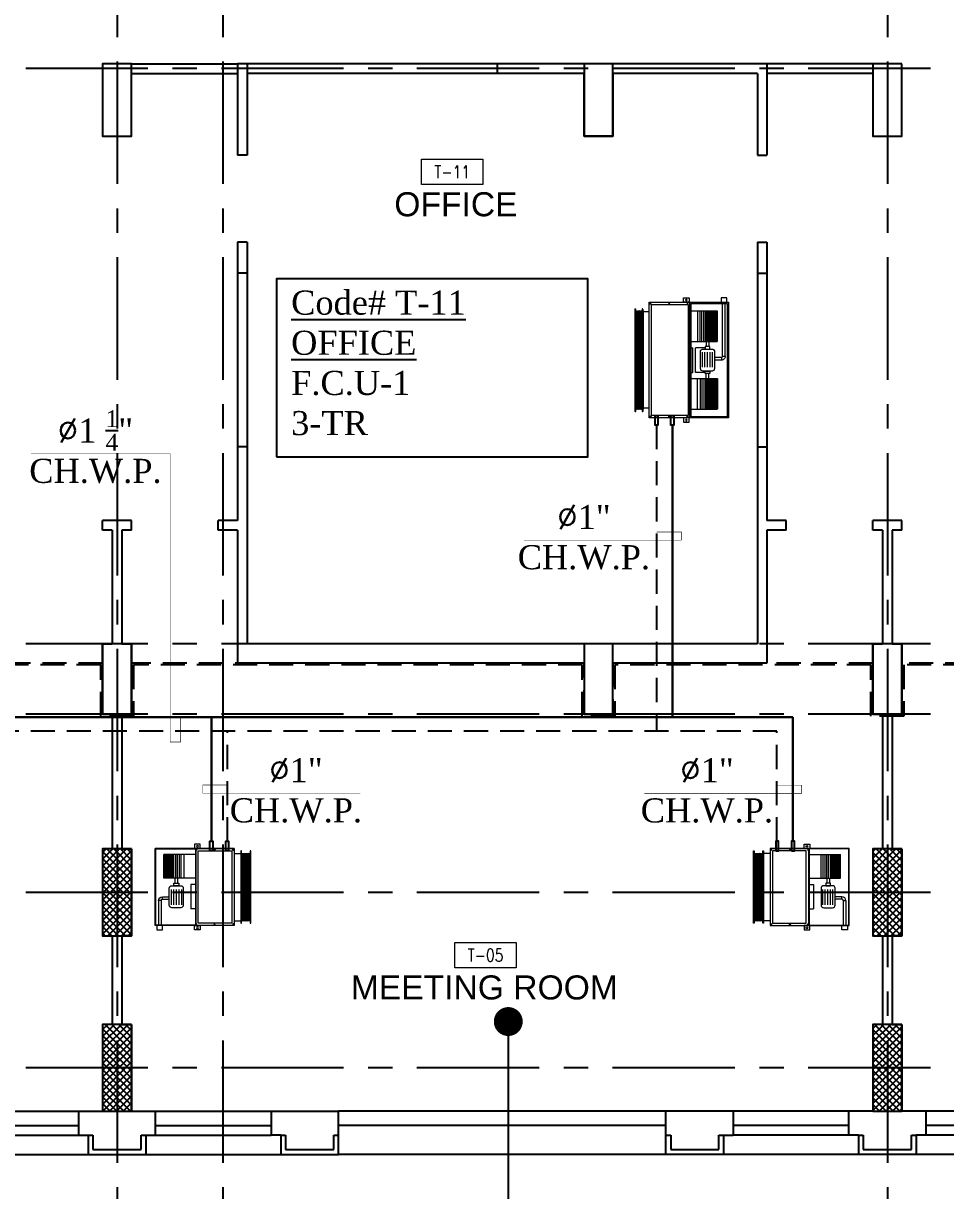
# Model space of a CAD drawing. Extents: x -659 to -592, y -249 to 29.
# Drawn here: x -635.34 to -625.76, y -121.66 to -109.54 of the extents above; entities that cross this region are included whole.
import ezdxf
from ezdxf.enums import TextEntityAlignment as Align

# ---------------------------------------------------------------- set-up
doc = ezdxf.new("R2010")
doc.units = 0
doc.header["$MEASUREMENT"] = 0
for name, pattern in [('CENTERX2', [101.6, 63.5, -12.7, 12.7, -12.7]), ('DASHDOT', [1, 0.5, -0.25, 0, -0.25]), ('HIDDEN', [0.375, 0.25, -0.125]), ('HIDDEN-Z', [3, 2, -1])]:
    doc.linetypes.add(name, pattern=pattern)
for name, color, linetype in [('01_AC-EQUIP', 206, 'Continuous'), ('16-AC-CH.WT PIPING (R)', 3, 'HIDDEN'), ('AXIS', 1, 'CENTERX2'), ('CH.W.PIPING TEXT', 4, 'Continuous'), ('COL', 2, 'Continuous'), ('COLHATCH', 5, 'Continuous'), ('column', 6, 'Continuous'), ('elev', 2, 'Continuous'), ('ELEV1', 7, 'Continuous'), ('FASEL', 253, 'Continuous'), ('M-CH-WP-R', 40, 'HIDDEN-Z'), ('M-CH-WP-S', 142, 'Continuous'), ('M-EQBMNT', 21, 'Continuous'), ('METAL-EDGE', 253, 'Continuous'), ('WALL', 4, 'Continuous'), ('WIN', 5, 'Continuous'), ('ZONE TEXT', 73, 'Continuous')]:
    doc.layers.add(name, color=color, linetype=linetype)
doc.layers.add('A-SYMB-RMNU', color=4, linetype='Continuous', lineweight=9)
doc.layers.add('A.C.CHILLED WATER PIPING(S)', color=3, linetype='Continuous', lineweight=30)
doc.styles.add('AC', font='romans.shx', dxfattribs={"height": 0.2})
doc.styles.add('ARABY', font='sosa.shx')
doc.styles.add('ROMANS-TITLE', font='ROMANS.shx', dxfattribs={"width": 0.8})
doc.dimstyles.new('IHAB', dxfattribs={"dimscale": 0, "dimtxt": 0.15, "dimasz": 0.09, "dimexe": 0.18, "dimexo": 0.0625, "dimgap": 0, "dimtad": 0, "dimtih": 1, "dimtoh": 1, "dimzin": 0, "dimdsep": 46, "dimtxsty": 'ARABY', "dimcen": 0.03, "dimse1": 1, "dimse2": 1, "dimclrd": 36, "dimclrt": 42, "dimadec": 0, "dimazin": 0, "dimtfac": 1, "dimtmove": 1, "dimatfit": 3, "dimldrblk": 'ORIGIN', "dimfxl": 1, "dimtolj": 1, "dimtzin": 0, "dimarcsym": 0})

# ---------------------------------------------------------------- blocks, each defined once
blk = doc.blocks.new('A$C7E27466D')
at = {"layer": '01_AC-EQUIP', "color": 2, "lineweight": 20}
for p, q in [((-75.3, 98.1), (-73.7, 98.7)), ((-75.3, 98.1), (-73.7, 97.6)), ((-75.3, 97.1), (-73.7, 97.6)), ((-75.3, 97.1), (-73.7, 96.6)), ((-6.3, 97.6), (-73.7, 97.6)), ((-4.7, 98.1), (-6.3, 98.7)), ((-4.7, 98.1), (-6.3, 97.6)), ((-4.7, 97.1), (-6.3, 97.6)), ((-4.7, 97.1), (-6.3, 96.6)), ((-75.3, 96.1), (-73.7, 96.6)), ((-75.3, 96.1), (-73.7, 95.6)), ((-75.3, 95.1), (-73.7, 95.6)), ((-75.3, 95.1), (-73.7, 94.6)), ((-75.3, 94.1), (-73.7, 94.6)), ((-75.3, 94.1), (-73.7, 93.6)), ((-75.3, 93.1), (-73.7, 93.6)), ((-75.3, 93.1), (-73.7, 92.5)), ((-75.3, 92), (-73.7, 92.5)), ((-75.3, 92), (-73.7, 91.5)), ((-75.3, 91), (-73.7, 91.5)), ((-75.3, 91), (-73.7, 90.5)), ((-75.3, 90), (-73.7, 90.5)), ((-75.3, 90), (-73.7, 89.5)), ((-6.3, 96.6), (-73.7, 96.6)), ((-6.3, 95.6), (-73.7, 95.6)), ((-6.3, 94.6), (-73.7, 94.6)), ((-6.3, 93.6), (-73.7, 93.6)), ((-6.3, 92.5), (-73.7, 92.5)), ((-6.3, 91.5), (-73.7, 91.5)), ((-6.3, 90.5), (-73.7, 90.5)), ((-4.7, 96.1), (-6.3, 96.6)), ((-4.7, 96.1), (-6.3, 95.6)), ((-4.7, 95.1), (-6.3, 95.6)), ((-4.7, 95.1), (-6.3, 94.6)), ((-4.7, 94.1), (-6.3, 94.6)), ((-4.7, 94.1), (-6.3, 93.6)), ((-4.7, 93.1), (-6.3, 93.6)), ((-4.7, 93.1), (-6.3, 92.5)), ((-4.7, 92), (-6.3, 92.5)), ((-4.7, 92), (-6.3, 91.5)), ((-4.7, 91), (-6.3, 91.5)), ((-4.7, 91), (-6.3, 90.5)), ((-4.7, 90), (-6.3, 90.5)), ((-4.7, 90), (-6.3, 89.5))]:
    blk.add_line(p, q, dxfattribs=at)
at = {"layer": '01_AC-EQUIP', "color": 1, "lineweight": 20}
for p, q in [((-75, 82), (-75, 89)), ((-5, 82), (-5, 89)), ((-77.8, 81), (-79.9, 81)), ((-78.9, 80.3), (-78.9, 81.7)), ((-2.2, 81), (-0.1, 81)), ((-1.1, 80.3), (-1.1, 81.7)), ((0, 82), (0, 0)), ((-77.8, 61.5), (-79.9, 61.5)), ((-78.9, 60.8), (-78.9, 62.2)), ((-2.2, 61.5), (-0.1, 61.5)), ((-1.1, 60.8), (-1.1, 62.2)), ((-77.8, 42.5), (-79.9, 42.5)), ((-78.9, 41.8), (-78.9, 43.2)), ((-62.7, 42), (-62.7, 37)), ((-37.3, 37), (-62.7, 37)), ((-37.3, 42), (-37.3, 37)), ((-30.6, 42), (-30.6, 9)), ((-6.2, 42), (-6.2, 9)), ((-2.2, 42.5), (-0.1, 42.5)), ((-1.1, 41.8), (-1.1, 43.2)), ((-58.3, 27.4), (-42.7, 27.4)), ((-58.3, 24.8), (-42.7, 24.8)), ((-6.2, 29.5), (-30.6, 29.5)), ((-30.6, 27), (-6.2, 27)), ((-30.6, 25), (-6.2, 25)), ((-58.3, 22.1), (-42.7, 22.1)), ((-58.3, 19.4), (-42.7, 19.4)), ((-58.3, 16.8), (-42.7, 16.8)), ((-52.7, 7.4), (-52.7, 14.5)), ((-50, 7.4), (-50, 14.5)), ((-30.6, 23.1), (-36, 23.1)), ((-30.6, 20.4), (-36, 20.4)), ((-30.6, 23), (-6.2, 23)), ((-30.6, 21.4), (-6.2, 21.4)), ((-30.6, 19.4), (-6.2, 19.4)), ((-30.6, 18.4), (-6.2, 18.4)), ((-30.6, 17.5), (-6.2, 17.5)), ((-30.6, 16.8), (-6.2, 16.8)), ((-30.6, 15.8), (-6.2, 15.8)), ((-30.6, 14.8), (-6.2, 14.8)), ((-30.6, 13.8), (-6.2, 13.8)), ((-30.6, 12.9), (-6.2, 12.9)), ((-30.6, 12.2), (-6.2, 12.2)), ((-54, 6.1), (-79.6, 6.1)), ((-54, 3.5), (-79.6, 3.5)), ((-54, 6.1), (-54, 3.5)), ((-52.7, 7.4), (-50, 7.4)), ((-30.6, 11.5), (-6.2, 11.5)), ((-30.6, 11), (-6.2, 11)), ((-30.6, 10.6), (-6.2, 10.6)), ((-30.6, 10.3), (-6.2, 10.3)), ((-30.6, 9.9), (-6.2, 9.9)), ((-30.6, 9.6), (-6.2, 9.6)), ((-30.6, 9.4), (-6.2, 9.4)), ((-30.6, 9.2), (-6.2, 9.2)), ((-30.6, 9), (-6.2, 9)), ((-30.6, 9), (-6.2, 9))]:
    blk.add_line(p, q, dxfattribs=at)
at = {"layer": '01_AC-EQUIP', "color": 1, "linetype": 'DASHDOT', "lineweight": 20}
blk.add_line((-30.6, 16.8), (-6.2, 16.8), dxfattribs=at)
at = {"layer": '01_AC-EQUIP', "color": 2, "lineweight": 20}
for points in [[(-77.5, 98.7), (-77.5, 99.2), (-2.5, 99.2), (-2.5, 98.7)], [(-77.5, 89), (-77.5, 89.5), (-2.5, 89.5), (-2.5, 89)]]:
    blk.add_lwpolyline(points, close=True, dxfattribs=at)
at = {"layer": '01_AC-EQUIP', "color": 1, "lineweight": 20}
for points in [[(-80, 42), (0, 42), (0, 82), (-80, 82)], [(-77.5, 44.5), (-2.5, 44.5), (-2.5, 79.5), (-77.5, 79.5)], [(-84.4, 40.7), (-80, 40.7), (-80, 46.7), (-84.4, 46.7)], [(-80, 42), (-80, 0), (0, 0), (0, 42)], [(-79.6, 41.6), (-79.6, 0.4), (-0.4, 0.4), (-0.4, 41.6)], [(4.4, 40.7), (0, 40.7), (0, 46.7), (4.4, 46.7)], [(-38.6, 19.3), (-36, 19.3), (-36, 24.3), (-38.6, 24.3)], [(-84.4, 7.6), (-80, 7.6), (-80, 1.6), (-84.4, 1.6)]]:
    blk.add_lwpolyline(points, close=True, dxfattribs=at)
blk.add_lwpolyline([(-58.8, 14.5), (-41.2, 14.5, 0.414214), (-38.6, 17.1), (-38.6, 26.4, 0.414214), (-41.2, 29.1), (-58.8, 29.1, 0.414214), (-61.4, 26.4), (-61.4, 17.1, 0.414214)], format="xyb", close=True, dxfattribs=at)
for centre in [(-82.3, 43.8), (2.3, 43.8)]:
    blk.add_circle(centre, 0.932, dxfattribs=at)
for radius in [1.33, 3.99]:
    blk.add_arc((-54, 7.4), radius, 270.0006, 0.0006, dxfattribs=at)
for centre, major_axis, start_param, end_param in [((-78.9, 81), (-0.827, 0), -1.570796, 4.712389), ((-78.9, 81), (-0.47, 0), 3.141593, 9.424778), ((-78.9, 61.5), (-0.827, 0), -1.570796, 4.712389), ((-78.9, 61.5), (-0.47, 0), 3.141593, 9.424778), ((-78.9, 42.5), (-0.827, 0), -1.570796, 4.712389), ((-78.9, 42.5), (-0.47, 0), 3.141593, 9.424778)]:
    blk.add_ellipse(centre, major_axis=major_axis, ratio=0.646018, start_param=start_param, end_param=end_param, dxfattribs=at)
at = {"layer": '01_AC-EQUIP', "color": 1, "lineweight": 20, "extrusion": (0, 0, -1)}
for centre, major_axis, start_param, end_param in [((-1.1, 81), (0.827, 0), -1.570796, 4.712389), ((-1.1, 81), (0.47, 0), 3.141593, 9.424778), ((-1.1, 61.5), (0.827, 0), -1.570796, 4.712389), ((-1.1, 61.5), (0.47, 0), 3.141593, 9.424778), ((-1.1, 42.5), (0.827, 0), -1.570796, 4.712389), ((-1.1, 42.5), (0.47, 0), 3.141593, 9.424778)]:
    blk.add_ellipse(centre, major_axis=major_axis, ratio=0.646018, start_param=start_param, end_param=end_param, dxfattribs=at)
at = {"layer": 'M-CH-WP-R', "color": 6, "linetype": 'ByBlock', "ltscale": 1.5}
blk.add_lwpolyline([(-2.5, 76.2), (-2.5, 73.2), (7.5, 73.2), (7.5, 76.2)], close=True, dxfattribs=at)
at = {"layer": 'M-CH-WP-S', "color": 5, "linetype": 'ByBlock', "ltscale": 1.5}
blk.add_lwpolyline([(-2.5, 59.7), (-2.5, 56.7), (7.5, 56.7), (7.5, 59.7)], close=True, dxfattribs=at)
blk = doc.blocks.new('A$C069E27EC')
at = {"layer": '01_AC-EQUIP', "color": 2, "linetype": 'Continuous'}
for p, q in [((0, 0), (0, -130)), ((1, 0.3), (0.5, -1.3)), ((1, 0.3), (1.5, -1.3)), ((2, 0.3), (1.5, -1.3)), ((2, 0.3), (2.5, -1.3)), ((3, 0.3), (2.5, -1.3)), ((3, 0.3), (3.6, -1.3)), ((4.1, 0.3), (3.6, -1.3)), ((4.1, 0.3), (4.6, -1.3)), ((5.1, 0.3), (4.6, -1.3)), ((5.1, 0.3), (5.6, -1.3)), ((6.1, 0.3), (5.6, -1.3)), ((6.1, 0.3), (6.6, -1.3)), ((7.1, 0.3), (6.6, -1.3)), ((7.1, 0.3), (7.6, -1.3)), ((8.1, 0.3), (7.6, -1.3)), ((8.1, 0.3), (8.6, -1.3)), ((9.2, 0.3), (8.6, -1.3)), ((9.2, 0.3), (9.7, -1.3)), ((1.5, -128.7), (1.5, -1.3)), ((2.5, -128.7), (2.5, -1.3)), ((3.6, -128.7), (3.6, -1.3)), ((4.6, -128.7), (4.6, -1.3)), ((5.6, -128.7), (5.6, -1.3)), ((6.6, -128.7), (6.6, -1.3)), ((7.6, -128.7), (7.6, -1.3)), ((8.6, -128.7), (8.6, -1.3)), ((1, -130.3), (0.5, -128.7)), ((1, -130.3), (1.5, -128.7)), ((2, -130.3), (1.5, -128.7)), ((2, -130.3), (2.5, -128.7)), ((3, -130.3), (2.5, -128.7)), ((3, -130.3), (3.6, -128.7)), ((4.1, -130.3), (3.6, -128.7)), ((4.1, -130.3), (4.6, -128.7)), ((5.1, -130.3), (4.6, -128.7)), ((5.1, -130.3), (5.6, -128.7)), ((6.1, -130.3), (5.6, -128.7)), ((6.1, -130.3), (6.6, -128.7)), ((7.1, -130.3), (6.6, -128.7)), ((7.1, -130.3), (7.6, -128.7)), ((8.1, -130.3), (7.6, -128.7)), ((8.1, -130.3), (8.6, -128.7)), ((9.2, -130.3), (8.6, -128.7)), ((9.2, -130.3), (9.7, -128.7))]:
    blk.add_line(p, q, dxfattribs=at)
for points in [[(0, 2.5), (0.5, 2.5), (0.5, -132.5), (0, -132.5)], [(9.7, 2.5), (10.2, 2.5), (10.2, -132.5), (9.7, -132.5)]]:
    blk.add_lwpolyline(points, close=True, dxfattribs=at)
blk = doc.blocks.new('A$C7CD32F90')
at = {"layer": '01_AC-EQUIP', "color": 1, "lineweight": 20}
for p, q in [((0.089, -0.4), (0.089, -0.116)), ((0.408, -0.116), (0.089, -0.116)), ((0.408, -0.117), (0.089, -0.117)), ((0.408, -0.119), (0.089, -0.119)), ((0.408, -0.4), (0.408, -0.116)), ((0.599, -0.074), (0.599, -0.145)), ((0.626, -0.074), (0.599, -0.074)), ((0.626, -0.074), (0.626, -0.145)), ((0.639, -0.035), (1.2, -0.035)), ((0.639, -0.061), (0.639, -0.035)), ((0.639, -0.061), (1.2, -0.061)), ((0.791, -0.4), (0.791, -0.116)), ((0.791, -0.116), (1.11, -0.116)), ((0.791, -0.117), (1.11, -0.117)), ((0.791, -0.119), (1.11, -0.119)), ((1.11, -0.4), (1.11, -0.116)), ((0.408, -0.122), (0.089, -0.122)), ((0.408, -0.125), (0.089, -0.125)), ((0.408, -0.128), (0.089, -0.128)), ((0.408, -0.132), (0.089, -0.132)), ((0.408, -0.136), (0.089, -0.136)), ((0.408, -0.141), (0.089, -0.141)), ((0.408, -0.148), (0.089, -0.148)), ((0.408, -0.155), (0.089, -0.155)), ((0.408, -0.164), (0.089, -0.164)), ((0.408, -0.173), (0.089, -0.173)), ((0.408, -0.183), (0.089, -0.183)), ((0.408, -0.193), (0.089, -0.193)), ((0.408, -0.201), (0.089, -0.201)), ((0.408, -0.209), (0.089, -0.209)), ((0.408, -0.219), (0.089, -0.219)), ((0.408, -0.229), (0.089, -0.229)), ((0.408, -0.239), (0.089, -0.239)), ((0.408, -0.204), (0.46, -0.204)), ((0.408, -0.231), (0.46, -0.231)), ((0.683, -0.168), (0.526, -0.168)), ((0.683, -0.194), (0.526, -0.194)), ((0.683, -0.221), (0.526, -0.221)), ((0.791, -0.204), (0.739, -0.204)), ((0.791, -0.231), (0.739, -0.231)), ((0.791, -0.122), (1.11, -0.122)), ((0.791, -0.125), (1.11, -0.125)), ((0.791, -0.128), (1.11, -0.128)), ((0.791, -0.132), (1.11, -0.132)), ((0.791, -0.136), (1.11, -0.136)), ((0.791, -0.141), (1.11, -0.141)), ((0.791, -0.148), (1.11, -0.148)), ((0.791, -0.155), (1.11, -0.155)), ((0.791, -0.164), (1.11, -0.164)), ((0.791, -0.173), (1.11, -0.173)), ((0.791, -0.183), (1.11, -0.183)), ((0.791, -0.193), (1.11, -0.193)), ((0.791, -0.201), (1.11, -0.201)), ((0.791, -0.209), (1.11, -0.209)), ((0.791, -0.219), (1.11, -0.219)), ((0.791, -0.229), (1.11, -0.229)), ((0.791, -0.239), (1.11, -0.239)), ((0.408, -0.255), (0.089, -0.255)), ((0.408, -0.275), (0.089, -0.275)), ((0.408, -0.295), (0.089, -0.295)), ((0.089, -0.321), (0.408, -0.321)), ((0.472, -0.243), (0.472, -0.343)), ((0.472, -0.343), (0.726, -0.343)), ((0.683, -0.248), (0.526, -0.248)), ((0.683, -0.274), (0.526, -0.274)), ((0.726, -0.243), (0.726, -0.343)), ((0.791, -0.255), (1.11, -0.255)), ((0.791, -0.275), (1.11, -0.275)), ((0.791, -0.295), (1.11, -0.295)), ((1.11, -0.321), (0.791, -0.321)), ((0.022, -0.425), (0.001, -0.425)), ((0.011, -0.418), (0.011, -0.432)), ((0.472, -0.37), (0.726, -0.37)), ((0.472, -0.4), (0.472, -0.37)), ((0.726, -0.4), (0.726, -0.37)), ((1.178, -0.425), (1.199, -0.425)), ((1.189, -0.418), (1.189, -0.432)), ((0.022, -0.615), (0.001, -0.615)), ((0.011, -0.608), (0.011, -0.622)), ((1.178, -0.615), (1.199, -0.615)), ((1.189, -0.608), (1.189, -0.622)), ((0.022, -0.81), (0.001, -0.81)), ((0.011, -0.803), (0.011, -0.817)), ((0.1, -0.824), (0.1, -0.89)), ((1.1, -0.824), (1.1, -0.89)), ((1.178, -0.81), (1.199, -0.81)), ((1.189, -0.803), (1.189, -0.817))]:
    blk.add_line(p, q, dxfattribs=at)
at = {"layer": '01_AC-EQUIP', "color": 1, "linetype": 'DASHDOT', "lineweight": 20}
for p, q in [((0.408, -0.193), (0.089, -0.193)), ((0.791, -0.193), (1.11, -0.193))]:
    blk.add_line(p, q, dxfattribs=at)
at = {"layer": '01_AC-EQUIP', "color": 1, "lineweight": 20}
for points in [[(0, -0.4), (1.2, -0.4), (1.2, 0), (0, 0)], [(0.012, -0.388), (1.188, -0.388), (1.188, -0.012), (0.012, -0.012)], [(1.244, -0.076), (1.2, -0.076), (1.2, -0.016), (1.244, -0.016)], [(0.485, -0.193), (0.46, -0.193), (0.46, -0.243), (0.485, -0.243)], [(0.714, -0.193), (0.739, -0.193), (0.739, -0.243), (0.714, -0.243)], [(-0.044, -0.407), (0, -0.407), (0, -0.467), (-0.044, -0.467)], [(1.2, -0.4), (0, -0.4), (0, -0.824), (1.2, -0.824)], [(1.175, -0.42), (0.024, -0.42), (0.024, -0.8), (1.175, -0.8)], [(1.244, -0.407), (1.2, -0.407), (1.2, -0.467), (1.244, -0.467)]]:
    blk.add_lwpolyline(points, close=True, dxfattribs=at)
blk.add_lwpolyline([(0.687, -0.145), (0.511, -0.145, 0.414214), (0.485, -0.171), (0.485, -0.264, 0.414214), (0.511, -0.291), (0.687, -0.291, 0.414214), (0.714, -0.264), (0.714, -0.171, 0.414214)], format="xyb", close=True, dxfattribs=at)
for centre in [(-0.023, -0.438), (1.223, -0.438)]:
    blk.add_circle(centre, 0.00932, dxfattribs=at)
for radius in [0.0399, 0.0133]:
    blk.add_arc((0.639, -0.074), radius, 90.0006, 180.0006, dxfattribs=at)
at = {"layer": '01_AC-EQUIP', "color": 1, "lineweight": 20, "extrusion": (0, 0, -1)}
for centre, major_axis, start_param, end_param in [((0.011, -0.425), (-0.00827, 0), -1.570796, 4.712389), ((0.011, -0.425), (-0.0047, 0), 3.141593, 9.424778), ((0.011, -0.615), (-0.00827, 0), -1.570796, 4.712389), ((0.011, -0.615), (-0.0047, 0), 3.141593, 9.424778), ((0.011, -0.81), (-0.00827, 0), -1.570796, 4.712389), ((0.011, -0.81), (-0.0047, 0), 3.141593, 9.424778)]:
    blk.add_ellipse(centre, major_axis=major_axis, ratio=0.646018, start_param=start_param, end_param=end_param, dxfattribs=at)
at = {"layer": '01_AC-EQUIP', "color": 1, "lineweight": 20}
for centre, major_axis, start_param, end_param in [((1.189, -0.425), (0.00827, 0), -1.570796, 4.712389), ((1.189, -0.425), (0.0047, 0), 3.141593, 9.424778), ((1.189, -0.615), (0.00827, 0), -1.570796, 4.712389), ((1.189, -0.615), (0.0047, 0), 3.141593, 9.424778), ((1.189, -0.81), (0.00827, 0), -1.570796, 4.712389), ((1.189, -0.81), (0.0047, 0), 3.141593, 9.424778)]:
    blk.add_ellipse(centre, major_axis=major_axis, ratio=0.646018, start_param=start_param, end_param=end_param, dxfattribs=at)
at = {"layer": 'M-CH-WP-R', "color": 6, "linetype": 'ByBlock', "ltscale": 1.5}
blk.add_lwpolyline([(0.025, -0.762), (0.025, -0.732), (-0.075, -0.732), (-0.075, -0.762)], close=True, dxfattribs=at)
at = {"layer": 'M-CH-WP-S', "color": 5, "linetype": 'ByBlock', "ltscale": 1.5}
blk.add_lwpolyline([(0.025, -0.597), (0.025, -0.567), (-0.075, -0.567), (-0.075, -0.597)], close=True, dxfattribs=at)
at = {"layer": 'M-EQBMNT', "color": 21, "linetype": 'ByBlock', "ltscale": 1.5}
for p, q in [((0.408, -0.116), (0.089, -0.116)), ((0.791, -0.116), (1.11, -0.116))]:
    blk.add_line(p, q, dxfattribs=at)
at = {"layer": '01_AC-EQUIP', "color": 1, "lineweight": 20, "xscale": 0.00784765227677817, "yscale": 0.00784765227677817, "zscale": 0.00784765227677817, "rotation": 270}
blk.add_blockref('A$C069E27EC', (1.11, -0.89), dxfattribs=at)
blk = doc.blocks.new('A-ROOM')
at = {"layer": 'A-SYMB-RMNU'}
blk.add_lwpolyline([(-425, 175), (425, 175), (425, -175), (-425, -175)], close=True, dxfattribs=at)
at = {"layer": 'A-SYMB-RMNU', "style": 'ROMANS-TITLE', "width": 0.8}
blk.add_attdef('ROOM-NO', text='', height=175, dxfattribs=at).set_placement((0, 0), align=Align.MIDDLE)
blk = doc.blocks.new('DOT')
at = {"color": 0, "linetype": 'ByBlock'}
blk.add_line((-0.5, 0), (-1, 0), dxfattribs=at)
at = {"color": 0, "linetype": 'ByBlock', "const_width": 0.5}
blk.add_lwpolyline([(-0.25, 0, 1), (0.25, 0, 1)], format="xyb", close=True, dxfattribs=at)

msp = doc.modelspace()

# ---------------------------------------------------------------- hatches: boundary and pattern name
at = {"layer": 'COLHATCH', "linetype": 'Continuous'}
h = msp.add_hatch(dxfattribs=at)
h.set_pattern_fill('_USER', color=252, scale=0.05, angle=45, style=0, double=1, pattern_type=0)
h.set_pattern_definition([(45, (-430.474, -276.71368), (-0.035355339, 0.035355339), []), (135, (-430.474, -276.71368), (-0.035355339, -0.035355339), [])])
h.paths.add_polyline_path([(-610.034, -99.134), (-610.334, -99.134), (-610.334, -100.034), (-610.034, -100.034)])
h.paths.add_polyline_path([(-608.034, -99.134), (-608.834, -99.134), (-608.834, -99.434), (-608.034, -99.434)])
h.paths.add_polyline_path([(-606.084, -101.134), (-606.384, -101.134), (-606.384, -101.734), (-606.084, -101.734)])
h.paths.add_polyline_path([(-605.684, -104.714), (-606.484, -104.714), (-606.484, -105.014), (-605.684, -105.014)])
h.paths.add_polyline_path([(-608.234, -104.714), (-609.034, -104.714), (-609.034, -105.014), (-608.234, -105.014)])
h.paths.add_polyline_path([(-608.134, -109.764), (-609.034, -109.764), (-609.034, -110.064), (-608.134, -110.064)])
h.paths.add_polyline_path([(-605.684, -109.714), (-606.484, -109.714), (-606.484, -110.014), (-605.684, -110.014)])
h.paths.add_polyline_path([(-607.942, -115.984), (-609.042, -115.984), (-609.042, -116.284), (-608.189, -116.284, -0.011587), (-608.204, -116.969), (-607.955, -116.98, 0.01656)])
h.paths.add_polyline_path([(-608.136, -118.714), (-608.389, -118.714, -0.040808), (-608.978, -121.053), (-608.741, -121.134, 0.04151)])
h.paths.add_polyline_path([(-610.034, -118.114), (-610.334, -118.114), (-610.334, -119.014), (-610.034, -119.014)])
h.paths.add_polyline_path([(-614.164, -118.114), (-614.564, -118.114), (-614.564, -119.014), (-614.164, -119.014)])
h.paths.add_polyline_path([(-617.964, -118.114), (-618.414, -118.114), (-618.414, -119.014), (-617.964, -119.014)])
h.paths.add_polyline_path([(-618.214, -119.934), (-618.514, -119.934), (-618.514, -120.834), (-618.214, -120.834)])
h.paths.add_polyline_path([(-626.214, -118.114), (-626.514, -118.114), (-626.514, -119.014), (-626.214, -119.014)])
h.paths.add_polyline_path([(-626.214, -119.934), (-626.514, -119.934), (-626.514, -120.834), (-626.214, -120.834)])
h.paths.add_polyline_path([(-634.214, -118.114), (-634.514, -118.114), (-634.514, -119.014), (-634.214, -119.014)])
h.paths.add_polyline_path([(-634.214, -119.934), (-634.514, -119.934), (-634.514, -120.834), (-634.214, -120.834)])
h.paths.add_polyline_path([(-642.314, -118.114), (-642.764, -118.114), (-642.764, -119.014), (-642.314, -119.014)])
h.paths.add_polyline_path([(-642.214, -119.934), (-642.514, -119.934), (-642.514, -120.834), (-642.214, -120.834)])
h.paths.add_polyline_path([(-646.164, -118.114), (-646.564, -118.114), (-646.564, -119.014), (-646.164, -119.014)])
h.paths.add_polyline_path([(-650.394, -118.114), (-650.694, -118.114), (-650.694, -119.014), (-650.394, -119.014)])
h.paths.add_polyline_path([(-651.686, -115.984), (-652.786, -115.984, 0.01656), (-652.773, -116.98), (-652.524, -116.969, -0.011587), (-652.539, -116.284), (-651.686, -116.284)])
h.paths.add_polyline_path([(-652.339, -118.714), (-652.592, -118.714, 0.04151), (-651.987, -121.134), (-651.75, -121.053, -0.040808)])
h.paths.add_polyline_path([(-651.694, -109.764), (-652.594, -109.764), (-652.594, -110.064), (-651.694, -110.064)])
h.paths.add_polyline_path([(-654.244, -109.714), (-655.044, -109.714), (-655.044, -110.014), (-654.244, -110.014)])
h.paths.add_polyline_path([(-654.244, -104.714), (-655.044, -104.714), (-655.044, -105.014), (-654.244, -105.014)])
h.paths.add_polyline_path([(-651.694, -104.714), (-652.494, -104.714), (-652.494, -105.014), (-651.694, -105.014)])
h.paths.add_polyline_path([(-654.344, -101.134), (-654.644, -101.134), (-654.644, -101.734), (-654.344, -101.734)])
h.paths.add_polyline_path([(-651.894, -99.134), (-652.694, -99.134), (-652.694, -99.434), (-651.894, -99.434)])
h.paths.add_polyline_path([(-650.394, -99.134), (-650.694, -99.134), (-650.694, -100.034), (-650.394, -100.034)])
h.paths.add_polyline_path([(-646.114, -99.134), (-646.514, -99.134), (-646.514, -100.034), (-646.114, -100.034)])
h.paths.add_polyline_path([(-642.314, -99.134), (-642.764, -99.134), (-642.764, -100.034), (-642.314, -100.034)])
h.paths.add_polyline_path([(-632.964, -96.934), (-633.264, -96.934), (-633.264, -97.534), (-632.964, -97.534)])
h.paths.add_polyline_path([(-632.964, -99.434), (-627.864, -99.434), (-627.864, -100.884), (-627.564, -100.884), (-627.564, -99.134), (-633.264, -99.134), (-633.264, -100.884), (-632.964, -100.884)])
h.paths.add_polyline_path([(-626.214, -96.934), (-626.514, -96.934), (-626.514, -97.534), (-626.214, -97.534)])
h.paths.add_polyline_path([(-626.214, -100.284), (-626.514, -100.284), (-626.514, -100.884), (-626.214, -100.884)])
h.paths.add_polyline_path([(-617.964, -99.134), (-618.414, -99.134), (-618.414, -100.034), (-617.964, -100.034)])

# ---------------------------------------------------------------- linework, layer by layer
at = {"layer": '16-AC-CH.WT PIPING (R)', "color": 1}
for p, q in [((-628.761, -113.714), (-628.761, -116.892)), ((-627.511, -116.892), (-649.848, -116.892)), ((-633.217, -118.034), (-633.217, -116.892)), ((-627.511, -118.034), (-627.511, -116.892))]:
    msp.add_line(p, q, dxfattribs=at)
at = {"layer": 'A.C.CHILLED WATER PIPING(S)'}
for p, q in [((-628.596, -113.714), (-628.596, -116.746)), ((-627.346, -116.746), (-649.909, -116.746)), ((-633.382, -118.034), (-633.382, -116.746)), ((-627.346, -118.034), (-627.346, -116.746))]:
    msp.add_line(p, q, dxfattribs=at)
at = {"layer": 'AXIS', "color": 252, "linetype": 'CENTERX2', "ltscale": 0.02}
for p, q in [((-634.364, -93.685), (-634.364, -126.133)), ((-633.264, -93.685), (-633.264, -126.133)), ((-626.364, -93.685), (-626.364, -126.133)), ((-603.563, -110.014), (-657.165, -110.014)), ((-603.563, -115.984), (-657.165, -115.984)), ((-603.563, -116.714), (-657.165, -116.714)), ((-603.563, -118.564), (-657.165, -118.564)), ((-603.563, -120.384), (-657.165, -120.384))]:
    msp.add_line(p, q, dxfattribs=at)
at = {"layer": 'CH.W.PIPING TEXT', "color": 34, "linetype": 'Continuous'}
msp.add_lwpolyline([(-632.707, -114.044), (-629.474, -114.044), (-629.474, -112.196), (-632.707, -112.196)], close=True, dxfattribs=at)
at = {"layer": 'CH.W.PIPING TEXT', "color": 85, "linetype": 'Continuous', "const_width": 0.005}
for points in [[(-633.704, -116.746), (-633.704, -117.004), (-633.813, -117.004), (-633.813, -114.009), (-635.257, -114.009)], [(-628.761, -114.824), (-628.504, -114.824), (-628.504, -114.909), (-630.139, -114.909)], [(-633.217, -117.45), (-633.474, -117.45), (-633.474, -117.535), (-631.839, -117.535)], [(-627.511, -117.451), (-627.254, -117.451), (-627.254, -117.536), (-628.889, -117.536)]]:
    msp.add_lwpolyline(points, dxfattribs=at)
at = {"layer": 'COL', "linetype": 'Continuous'}
for points in [[(-634.214, -109.964), (-634.514, -109.964), (-634.514, -110.714), (-634.214, -110.714)], [(-629.214, -109.964), (-629.514, -109.964), (-629.514, -110.714), (-629.214, -110.714)], [(-626.214, -109.964), (-626.514, -109.964), (-626.514, -110.714), (-626.214, -110.714)], [(-634.214, -115.984), (-634.514, -115.984), (-634.514, -116.714), (-634.214, -116.714)], [(-629.514, -116.714), (-629.214, -116.714), (-629.214, -115.984), (-629.514, -115.984)], [(-626.214, -115.984), (-626.514, -115.984), (-626.514, -116.714), (-626.214, -116.714)]]:
    msp.add_lwpolyline(points, close=True, dxfattribs=at)
at = {"layer": 'column', "color": 252}
for points in [[(-634.214, -118.114), (-634.514, -118.114), (-634.514, -119.014), (-634.214, -119.014)], [(-626.214, -118.114), (-626.514, -118.114), (-626.514, -119.014), (-626.214, -119.014)], [(-634.214, -119.934), (-634.514, -119.934), (-634.514, -120.834), (-634.214, -120.834)], [(-626.214, -119.934), (-626.514, -119.934), (-626.514, -120.834), (-626.214, -120.834)]]:
    msp.add_lwpolyline(points, close=True, dxfattribs=at)
at = {"layer": 'elev', "color": 252}
for p, q in [((-634.214, -109.964), (-633.114, -109.964)), ((-626.514, -109.964), (-627.614, -109.964)), ((-634.214, -110.064), (-633.114, -110.064)), ((-626.514, -110.064), (-627.614, -110.064)), ((-636.064, -121.284), (-634.664, -121.284)), ((-634.064, -121.284), (-632.664, -121.284)), ((-628.664, -121.284), (-632.064, -121.284)), ((-626.664, -121.284), (-628.064, -121.284)), ((-624.664, -121.284), (-626.064, -121.284))]:
    msp.add_line(p, q, dxfattribs=at)
at = {"layer": 'ELEV1'}
for p, q in [((-635.964, -121.084), (-634.764, -121.084)), ((-633.964, -121.084), (-632.764, -121.084)), ((-626.764, -121.084), (-627.964, -121.084)), ((-624.764, -121.084), (-625.964, -121.084))]:
    msp.add_line(p, q, dxfattribs=at)
at = {"layer": 'FASEL', "linetype": 'HIDDEN'}
for points in [[(-622.514, -116.184), (-626.214, -116.184), (-626.214, -116.714), (-626.514, -116.714), (-626.514, -116.184), (-629.214, -116.184), (-629.214, -116.714), (-629.514, -116.714), (-629.514, -116.184), (-634.214, -116.184), (-634.214, -116.714), (-634.514, -116.714), (-634.514, -116.184), (-638.214, -116.184), (-638.214, -116.714), (-638.514, -116.714), (-638.514, -116.184), (-642.214, -116.184)], [(-622.534, -116.204), (-626.194, -116.204), (-626.194, -116.734), (-626.534, -116.734), (-626.534, -116.204), (-629.194, -116.204), (-629.194, -116.734), (-629.534, -116.734), (-629.534, -116.204), (-634.194, -116.204), (-634.194, -116.734), (-634.534, -116.734), (-634.534, -116.204), (-638.194, -116.204), (-638.194, -116.734), (-638.534, -116.734), (-638.534, -116.204), (-642.194, -116.204)]]:
    msp.add_lwpolyline(points, dxfattribs=at)
at = {"layer": 'METAL-EDGE', "color": 252, "linetype": 'Continuous'}
for p, q in [((-634.664, -121.084), (-634.614, -121.084)), ((-634.614, -121.084), (-634.614, -121.234)), ((-634.114, -121.234), (-634.114, -121.084)), ((-634.114, -121.084), (-634.064, -121.084)), ((-632.664, -121.084), (-632.614, -121.084)), ((-632.614, -121.084), (-632.614, -121.234)), ((-632.114, -121.234), (-632.114, -121.084)), ((-632.114, -121.084), (-632.064, -121.084)), ((-628.664, -121.084), (-628.614, -121.084)), ((-628.614, -121.084), (-628.614, -121.234)), ((-628.114, -121.234), (-628.114, -121.084)), ((-628.114, -121.084), (-628.064, -121.084)), ((-626.664, -121.084), (-626.614, -121.084)), ((-626.614, -121.084), (-626.614, -121.234)), ((-626.114, -121.234), (-626.114, -121.084)), ((-626.114, -121.084), (-626.064, -121.084)), ((-634.614, -121.234), (-634.114, -121.234)), ((-632.614, -121.234), (-632.114, -121.234)), ((-628.614, -121.234), (-628.114, -121.234)), ((-626.614, -121.234), (-626.114, -121.234))]:
    msp.add_line(p, q, dxfattribs=at)
at = {"layer": 'WALL', "color": 252, "linetype": 'Continuous'}
for p, q in [((-633.114, -109.964), (-633.114, -110.914)), ((-633.014, -109.964), (-633.114, -109.964)), ((-633.014, -109.964), (-633.014, -110.914)), ((-627.614, -109.964), (-630.414, -109.964)), ((-630.414, -110.064), (-630.414, -109.964)), ((-627.614, -109.964), (-627.614, -110.914)), ((-629.514, -110.064), (-630.414, -110.064)), ((-629.514, -110.714), (-629.514, -110.064)), ((-627.714, -110.064), (-629.214, -110.064)), ((-629.214, -110.064), (-629.214, -110.714)), ((-627.714, -110.064), (-627.714, -110.914)), ((-629.214, -110.714), (-629.514, -110.714)), ((-633.014, -110.914), (-633.114, -110.914)), ((-627.714, -110.914), (-627.614, -110.914)), ((-633.014, -111.814), (-633.114, -111.814)), ((-633.114, -111.814), (-633.114, -112.139)), ((-633.014, -111.814), (-633.014, -112.139)), ((-627.714, -111.814), (-627.614, -111.814)), ((-627.714, -111.814), (-627.714, -112.139)), ((-627.614, -111.814), (-627.614, -112.139)), ((-633.014, -112.139), (-633.114, -112.139)), ((-627.714, -112.139), (-627.614, -112.139)), ((-633.014, -113.939), (-633.114, -113.939)), ((-633.114, -113.939), (-633.114, -114.704)), ((-633.014, -113.939), (-633.014, -115.984)), ((-627.714, -113.939), (-627.614, -113.939)), ((-627.714, -113.939), (-627.714, -115.984)), ((-627.614, -113.939), (-627.614, -114.704)), ((-634.514, -114.804), (-634.514, -114.704)), ((-634.214, -114.704), (-634.514, -114.704)), ((-634.214, -114.804), (-634.214, -114.704)), ((-633.114, -114.704), (-633.314, -114.704)), ((-633.314, -114.804), (-633.314, -114.704)), ((-627.414, -114.704), (-627.614, -114.704)), ((-627.414, -114.804), (-627.414, -114.704)), ((-626.514, -114.804), (-626.514, -114.704)), ((-626.214, -114.704), (-626.514, -114.704)), ((-626.214, -114.804), (-626.214, -114.704)), ((-634.414, -114.804), (-634.514, -114.804)), ((-634.414, -114.804), (-634.414, -115.984)), ((-634.314, -114.804), (-634.314, -115.984)), ((-634.214, -114.804), (-634.314, -114.804)), ((-633.114, -114.804), (-633.314, -114.804)), ((-633.114, -114.804), (-633.114, -116.184)), ((-627.614, -114.804), (-627.614, -116.184)), ((-627.414, -114.804), (-627.614, -114.804)), ((-626.414, -114.804), (-626.514, -114.804)), ((-626.414, -114.804), (-626.414, -115.984)), ((-626.314, -114.804), (-626.314, -115.984)), ((-626.214, -114.804), (-626.314, -114.804)), ((-634.514, -116.714), (-634.514, -115.984)), ((-634.514, -115.984), (-634.414, -115.984)), ((-634.314, -115.984), (-634.214, -115.984)), ((-634.214, -115.984), (-634.214, -116.714)), ((-627.714, -115.984), (-633.014, -115.984)), ((-626.514, -116.714), (-626.514, -115.984)), ((-626.514, -115.984), (-626.414, -115.984)), ((-626.314, -115.984), (-626.214, -115.984)), ((-626.214, -115.984), (-626.214, -116.714)), ((-629.514, -116.184), (-633.114, -116.184)), ((-629.514, -116.184), (-629.514, -116.714)), ((-627.614, -116.184), (-629.214, -116.184)), ((-629.214, -116.714), (-629.214, -116.184)), ((-634.214, -116.714), (-634.514, -116.714)), ((-634.314, -116.734), (-634.414, -116.734)), ((-634.414, -116.734), (-634.414, -118.114)), ((-634.314, -116.734), (-634.314, -118.114)), ((-629.514, -116.714), (-629.214, -116.714)), ((-626.214, -116.714), (-626.514, -116.714)), ((-626.314, -116.734), (-626.414, -116.734)), ((-626.414, -116.734), (-626.414, -118.114)), ((-626.314, -116.734), (-626.314, -118.114)), ((-634.414, -118.114), (-634.514, -118.114)), ((-634.514, -118.114), (-634.514, -119.014)), ((-634.314, -118.114), (-634.214, -118.114)), ((-634.214, -118.114), (-634.214, -119.014)), ((-626.414, -118.114), (-626.514, -118.114)), ((-626.514, -118.114), (-626.514, -119.014)), ((-626.314, -118.114), (-626.214, -118.114)), ((-626.214, -118.114), (-626.214, -119.014)), ((-634.514, -119.014), (-634.414, -119.014)), ((-634.414, -119.014), (-634.414, -119.934)), ((-634.214, -119.014), (-634.314, -119.014)), ((-634.314, -119.014), (-634.314, -119.934)), ((-626.514, -119.014), (-626.414, -119.014)), ((-626.414, -119.014), (-626.414, -119.934)), ((-626.214, -119.014), (-626.314, -119.014)), ((-626.314, -119.014), (-626.314, -119.934)), ((-634.414, -119.934), (-634.514, -119.934)), ((-634.514, -119.934), (-634.514, -120.834)), ((-634.314, -119.934), (-634.214, -119.934)), ((-634.214, -119.934), (-634.214, -120.834)), ((-626.414, -119.934), (-626.514, -119.934)), ((-626.514, -119.934), (-626.514, -120.834)), ((-626.314, -119.934), (-626.214, -119.934)), ((-626.214, -119.934), (-626.214, -120.834)), ((-634.764, -120.834), (-634.514, -120.834)), ((-634.764, -120.834), (-634.764, -121.084)), ((-634.214, -120.834), (-633.964, -120.834)), ((-633.964, -121.084), (-633.964, -120.834)), ((-632.764, -120.834), (-632.064, -120.834)), ((-632.764, -120.834), (-632.764, -121.084)), ((-632.064, -121.284), (-632.064, -120.834)), ((-628.664, -121.284), (-628.664, -120.834)), ((-627.964, -120.834), (-628.664, -120.834)), ((-627.964, -120.834), (-627.964, -121.084)), ((-626.514, -120.834), (-626.764, -120.834)), ((-626.764, -121.084), (-626.764, -120.834)), ((-625.964, -120.834), (-626.214, -120.834)), ((-625.964, -120.834), (-625.964, -121.084)), ((-634.764, -121.084), (-634.664, -121.084)), ((-634.664, -121.084), (-634.664, -121.284)), ((-634.064, -121.084), (-634.064, -121.284)), ((-634.064, -121.084), (-633.964, -121.084)), ((-632.664, -121.084), (-632.764, -121.084)), ((-632.664, -121.084), (-632.664, -121.284)), ((-628.064, -121.084), (-628.064, -121.284)), ((-628.064, -121.084), (-627.964, -121.084)), ((-626.664, -121.084), (-626.764, -121.084)), ((-626.664, -121.084), (-626.664, -121.284)), ((-626.064, -121.084), (-626.064, -121.284)), ((-625.964, -121.084), (-626.064, -121.084)), ((-634.664, -121.284), (-634.064, -121.284)), ((-632.664, -121.284), (-632.064, -121.284)), ((-628.064, -121.284), (-628.664, -121.284)), ((-626.064, -121.284), (-626.664, -121.284))]:
    msp.add_line(p, q, dxfattribs=at)
for points in [[(-634.214, -109.964), (-634.514, -109.964), (-634.514, -110.714), (-634.214, -110.714)], [(-626.214, -109.964), (-626.514, -109.964), (-626.514, -110.714), (-626.214, -110.714)]]:
    msp.add_lwpolyline(points, close=True, dxfattribs=at)
at = {"layer": 'WIN', "color": 252}
for p, q in [((-630.414, -109.964), (-633.014, -109.964)), ((-630.414, -110.064), (-633.014, -110.064)), ((-633.114, -112.139), (-633.114, -113.939)), ((-633.014, -112.139), (-633.014, -113.939)), ((-627.714, -112.139), (-627.714, -113.939)), ((-627.614, -112.139), (-627.614, -113.939)), ((-635.964, -120.834), (-634.764, -120.834)), ((-633.964, -120.834), (-632.764, -120.834)), ((-628.664, -120.834), (-632.064, -120.834)), ((-626.764, -120.834), (-627.964, -120.834)), ((-624.764, -120.834), (-625.964, -120.834)), ((-635.964, -120.984), (-634.764, -120.984)), ((-633.964, -120.984), (-632.764, -120.984)), ((-628.664, -120.984), (-632.064, -120.984)), ((-626.764, -120.984), (-627.964, -120.984)), ((-624.764, -120.984), (-625.964, -120.984))]:
    msp.add_line(p, q, dxfattribs=at)

# ---------------------------------------------------------------- block references
at = {"layer": '01_AC-EQUIP', "xscale": -1, "rotation": 270}
msp.add_blockref('A$C7CD32F90', (-628.014, -113.639), dxfattribs=at)
at = {"layer": '01_AC-EQUIP', "yscale": 0.009999999999990905, "zscale": 0.01}
for p, xscale, rotation in [((-633.967, -118.109), -0.009999999999990905, 270), ((-626.761, -118.109), 0.009999999999990905, 90)]:
    msp.add_blockref('A$C7E27466D', p, dxfattribs=dict(at, xscale=xscale, rotation=rotation))
at = {"layer": 'A-SYMB-RMNU', "xscale": 0.0007500000000391083, "yscale": 0.0007500000000106866, "zscale": 0.00075}
for p, values in [((-630.884, -111.087), {'ROOM-NO': 'T-11'}), ((-630.537, -119.216), {'ROOM-NO': 'T-05'})]:
    msp.add_blockref('A-ROOM', p, dxfattribs=at).add_auto_attribs(values)

# ---------------------------------------------------------------- texts
at = {"layer": 'CH.W.PIPING TEXT', "color": 47, "linetype": 'Continuous', "insert": (-632.556, -113.822), "char_height": 0.25, "width": 3.95146, "attachment_point": 7, "style": 'AC'}
msp.add_mtext('\\A1;{\\fTimes New Roman|b0|i0|c0|p18;\\L\\C3;Code# T-11\\POFFICE\\P\\l\\C256;F.C.U-1\\C34;\\P3-TR}', dxfattribs=at)
at = {"layer": 'CH.W.PIPING TEXT', "color": 105, "char_height": 0.25, "width": 2.63431, "attachment_point": 8, "style": 'AC'}
for s, insert in [('\\A1;{\\fTimes New Roman|b0|i0|c0|p18;\\L\\C3;\\P\\Fromans|c178;\\l\\C4;∅\\fTimes New Roman|b0|i0|c0|p18;1 \\H0.7x;\\S1/4;\\H1.429x;"\\PCH.W.P.}', (-634.589, -114.32)), ('\\A1;{\\fTimes New Roman|b0|i0|c0|p18;\\L\\C3;\\P\\Fromans|c178;\\l\\C4;∅\\fTimes New Roman|b0|i0|c0|p18;1\\H1x;"\\PCH.W.P.}', (-629.516, -115.216)), ('\\A1;{\\fTimes New Roman|b0|i0|c0|p18;\\L\\C3;\\P\\Fromans|c178;\\l\\C4;∅\\fTimes New Roman|b0|i0|c0|p18;1\\H1x;"\\PCH.W.P.}', (-632.507, -117.843)), ('\\A1;{\\fTimes New Roman|b0|i0|c0|p18;\\L\\C3;\\P\\Fromans|c178;\\l\\C4;∅\\fTimes New Roman|b0|i0|c0|p18;1\\H1x;"\\PCH.W.P.}', (-628.238, -117.844))]:
    msp.add_mtext(s, dxfattribs=dict(at, insert=insert))
at = {"layer": 'ZONE TEXT', "linetype": 'Continuous', "char_height": 0.25, "width": 3.29288, "attachment_point": 1, "style": 'AC'}
for s, insert in [('{\\fArial|b0|i0|c0|p34;OFFICE}', (-631.485, -111.297)), ('{\\fArial|b0|i0|c0|p34;MEETING ROOM}', (-631.937, -119.426))]:
    msp.add_mtext(s, dxfattribs=dict(at, insert=insert))

# ---------------------------------------------------------------- leaders
at = {"layer": 'CH.W.PIPING TEXT', "color": 47, "linetype": 'Continuous'}
msp.add_leader([(-630.301, -119.905), (-630.301, -123.633)], dimstyle='IHAB', override={"dimscale": 1, "dimasz": 0.3, "dimclrd": 47, "dimldrblk": 'DOT'}, dxfattribs=at)

doc.saveas('drawing.dxf')
